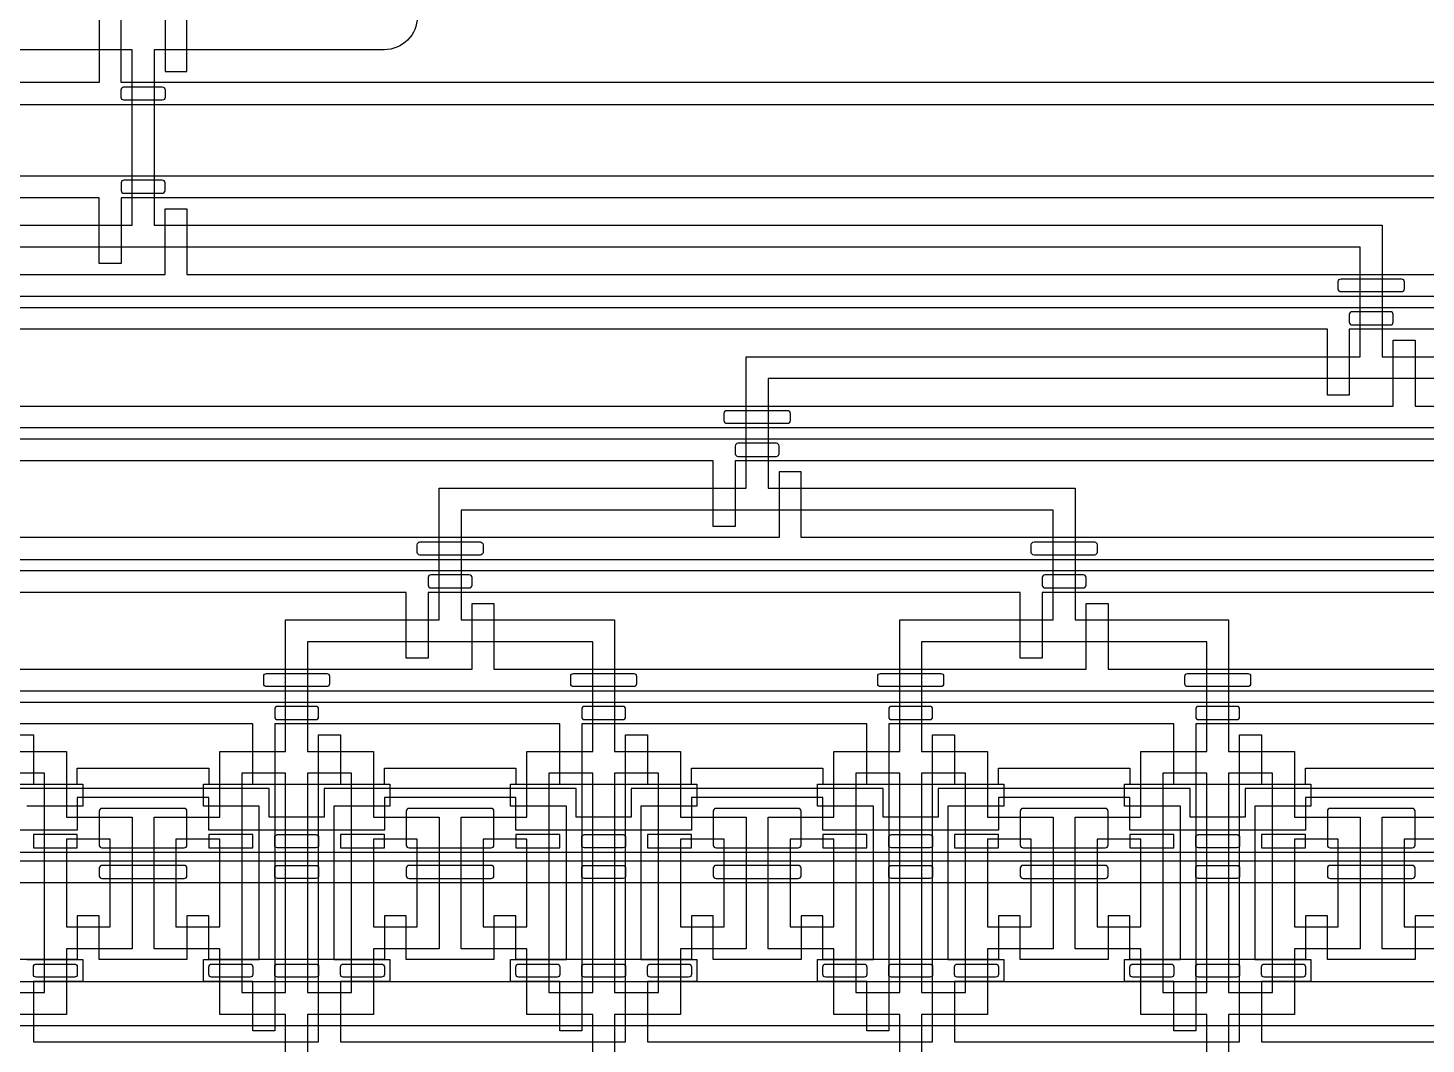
# Model space of a CAD drawing. Extents: x 0 to 194465, y -118660 to 40475.
# Drawn here: x 29387 to 35762, y 21588 to 26222 of the extents above; entities that cross this region are included whole.
import ezdxf

# ---------------------------------------------------------------- set-up
doc = ezdxf.new("R2010")
doc.units = 13
for name, color, linetype in [('Control 1 - Push up', 6, 'Continuous'), ('Control 2 - Push down', 1, 'Continuous'), ('Flow', 5, 'Continuous')]:
    doc.layers.add(name, color=color, linetype=linetype)

msp = doc.modelspace()

# ---------------------------------------------------------------- linework, layer by layer
at = {"layer": 'Control 1 - Push up'}
for points in [[(28812.498876, 22773.1072), (29612.498876, 22773.1072), (29612.498876, 22846.1072), (30212.498876, 22846.1072), (30212.498876, 22773.1072), (31012.498876, 22773.1072), (31012.498876, 22846.1072), (31612.498876, 22846.1072), (31612.498876, 22773.1072), (32412.498876, 22773.1072), (32412.498876, 22846.1072), (33012.498876, 22846.1072), (33012.498876, 22773.1072), (33812.498876, 22773.1072), (33812.498876, 22846.1072), (34412.498876, 22846.1072), (34412.498876, 22773.1072), (35212.498876, 22773.1072), (35212.498876, 22846.1072), (35812.498876, 22846.1072)], [(35812.498876, 22713.1072), (35212.498876, 22713.1072), (35212.498876, 22563.1072), (34412.498876, 22563.1072), (34412.498876, 22713.1072), (33812.498876, 22713.1072), (33812.498876, 22563.1072), (33012.498876, 22563.1072), (33012.498876, 22713.1072), (32412.498876, 22713.1072), (32412.498876, 22563.1072), (31612.498876, 22563.1072), (31612.498876, 22713.1072), (31012.498876, 22713.1072), (31012.498876, 22563.1072), (30212.498876, 22563.1072), (30212.498876, 22713.1072), (29612.498876, 22713.1072), (29612.498876, 22563.1072), (28812.498876, 22563.1072)], [(36087.498876, 22753.1072), (34937.498876, 22753.1072), (34937.498876, 22623.1072), (34687.498876, 22623.1072), (34687.498876, 22753.1072), (33537.498876, 22753.1072), (33537.498876, 22623.1072), (33287.498876, 22623.1072), (33287.498876, 22753.1072), (32137.498876, 22753.1072), (32137.498876, 22623.1072), (31887.498876, 22623.1072), (31887.498876, 22753.1072), (30737.498876, 22753.1072), (30737.498876, 22623.1072), (30487.498876, 22623.1072), (30487.498876, 22753.1072), (29337.498876, 22753.1072)], [(18062.498876, 22463.106939), (41862.498876, 22463.107205)], [(18162.498876, 22423.106938), (41762.498876, 22423.1072), (44962.498876, 22423.1072), (44962.498876, 22323.1072), (41662.498876, 22323.1072), (18262.498876, 22323.1072)], [(35812.498876, 22173.1072), (35712.498876, 22173.1072), (35712.498876, 21973.1072), (35312.498876, 21973.1072), (35312.498876, 22173.1072), (35212.498876, 22173.1072), (35212.498876, 21973.1072), (34412.498876, 21973.1072), (34412.498876, 22173.1072), (34312.498876, 22173.1072), (34312.498876, 21973.1072), (33912.498876, 21973.1072), (33912.498876, 22173.1072), (33812.498876, 22173.1072), (33812.498876, 21973.1072), (33012.498876, 21973.1072), (33012.498876, 22173.1072), (32912.498876, 22173.1072), (32912.498876, 21973.1072), (32512.498876, 21973.1072), (32512.498876, 22173.1072), (32412.498876, 22173.1072), (32412.498876, 21973.1072), (31612.498876, 21973.1072), (31612.498876, 22173.1072), (31512.498876, 22173.1072), (31512.498876, 21973.1072), (31112.498876, 21973.1072), (31112.498876, 22173.1072), (31012.498876, 22173.1072), (31012.498876, 21973.1072), (30212.498876, 21973.1072), (30212.498876, 22173.1072), (30112.498876, 22173.1072), (30112.498876, 21973.1072), (29712.498876, 21973.1072), (29712.498876, 22173.1072), (29612.498876, 22173.1072), (29612.498876, 21973.1072), (28812.498876, 21973.1072)], [(18462.498876, 21873.1072), (41262.498876, 21873.1072)], [(18462.498876, 20173.1072), (41962.498876, 20173.1072), (41962.498876, 21670.606938), (18462.498876, 21670.606938)]]:
    msp.add_lwpolyline(points, dxfattribs=at)
for points in [[(30112.498876, 22650.6072, 0.414214), (30099.998876, 22663.1072), (29724.998876, 22663.1072, 0.414214), (29712.498876, 22650.6072), (29712.498876, 22495.6072, 0.414214), (29724.998876, 22483.1072), (30099.998876, 22483.1072, 0.414214), (30112.498876, 22495.6072)], [(31512.498876, 22650.6072, 0.414214), (31499.998876, 22663.1072), (31124.998876, 22663.1072, 0.414214), (31112.498876, 22650.6072), (31112.498876, 22495.6072, 0.414214), (31124.998876, 22483.1072), (31499.998876, 22483.1072, 0.414214), (31512.498876, 22495.6072)], [(32912.498876, 22650.6072, 0.414214), (32899.998876, 22663.1072), (32524.998876, 22663.1072, 0.414214), (32512.498876, 22650.6072), (32512.498876, 22495.6072, 0.414214), (32524.998876, 22483.1072), (32899.998876, 22483.1072, 0.414214), (32912.498876, 22495.6072)], [(34312.498876, 22650.6072, 0.414214), (34299.998876, 22663.1072), (33924.998876, 22663.1072, 0.414214), (33912.498876, 22650.6072), (33912.498876, 22495.6072, 0.414214), (33924.998876, 22483.1072), (34299.998876, 22483.1072, 0.414214), (34312.498876, 22495.6072)], [(35712.498876, 22650.6072, 0.414214), (35699.998876, 22663.1072), (35324.998876, 22663.1072, 0.414214), (35312.498876, 22650.6072), (35312.498876, 22495.6072, 0.414214), (35324.998876, 22483.1072), (35699.998876, 22483.1072, 0.414214), (35712.498876, 22495.6072)], [(30524.998876, 22483.1072, -0.414214), (30512.498876, 22495.6072), (30512.498876, 22530.6072, -0.414214), (30524.998876, 22543.1072), (30699.998876, 22543.1072, -0.414214), (30712.498876, 22530.6072), (30712.498876, 22495.6072, -0.414214), (30699.998876, 22483.1072)], [(31924.998876, 22483.1072, -0.414214), (31912.498876, 22495.6072), (31912.498876, 22530.6072, -0.414214), (31924.998876, 22543.1072), (32099.998876, 22543.1072, -0.414214), (32112.498876, 22530.6072), (32112.498876, 22495.6072, -0.414214), (32099.998876, 22483.1072)], [(33324.998876, 22483.1072, -0.414214), (33312.498876, 22495.6072), (33312.498876, 22530.6072, -0.414214), (33324.998876, 22543.1072), (33499.998876, 22543.1072, -0.414214), (33512.498876, 22530.6072), (33512.498876, 22495.6072, -0.414214), (33499.998876, 22483.1072)], [(34724.998876, 22483.1072, -0.414214), (34712.498876, 22495.6072), (34712.498876, 22530.6072, -0.414214), (34724.998876, 22543.1072), (34899.998876, 22543.1072, -0.414214), (34912.498876, 22530.6072), (34912.498876, 22495.6072, -0.414214), (34899.998876, 22483.1072)], [(29724.998876, 22343.1072), (30099.998876, 22343.1072, 0.414214), (30112.498876, 22355.6072), (30112.498876, 22390.6072, 0.414214), (30099.998876, 22403.1072), (29724.998876, 22403.1072, 0.414214), (29712.498876, 22390.6072), (29712.498876, 22355.6072, 0.414214)], [(30524.998876, 22343.1072, -0.414214), (30512.498876, 22355.6072), (30512.498876, 22390.6072, -0.414214), (30524.998876, 22403.1072), (30699.998876, 22403.1072, -0.414214), (30712.498876, 22390.6072), (30712.498876, 22355.6072, -0.414214), (30699.998876, 22343.1072)], [(31124.998876, 22343.1072), (31499.998876, 22343.1072, 0.414214), (31512.498876, 22355.6072), (31512.498876, 22390.6072, 0.414214), (31499.998876, 22403.1072), (31124.998876, 22403.1072, 0.414214), (31112.498876, 22390.6072), (31112.498876, 22355.6072, 0.414214)], [(31924.998876, 22343.1072, -0.414214), (31912.498876, 22355.6072), (31912.498876, 22390.6072, -0.414214), (31924.998876, 22403.1072), (32099.998876, 22403.1072, -0.414214), (32112.498876, 22390.6072), (32112.498876, 22355.6072, -0.414214), (32099.998876, 22343.1072)], [(32524.998876, 22343.1072), (32899.998876, 22343.1072, 0.414214), (32912.498876, 22355.6072), (32912.498876, 22390.6072, 0.414214), (32899.998876, 22403.1072), (32524.998876, 22403.1072, 0.414214), (32512.498876, 22390.6072), (32512.498876, 22355.6072, 0.414214)], [(33324.998876, 22343.1072, -0.414214), (33312.498876, 22355.6072), (33312.498876, 22390.6072, -0.414214), (33324.998876, 22403.1072), (33499.998876, 22403.1072, -0.414214), (33512.498876, 22390.6072), (33512.498876, 22355.6072, -0.414214), (33499.998876, 22343.1072)], [(33924.998876, 22343.1072), (34299.998876, 22343.1072, 0.414214), (34312.498876, 22355.6072), (34312.498876, 22390.6072, 0.414214), (34299.998876, 22403.1072), (33924.998876, 22403.1072, 0.414214), (33912.498876, 22390.6072), (33912.498876, 22355.6072, 0.414214)], [(34724.998876, 22343.1072, -0.414214), (34712.498876, 22355.6072), (34712.498876, 22390.6072, -0.414214), (34724.998876, 22403.1072), (34899.998876, 22403.1072, -0.414214), (34912.498876, 22390.6072), (34912.498876, 22355.6072, -0.414214), (34899.998876, 22343.1072)], [(35324.998876, 22343.1072), (35699.998876, 22343.1072, 0.414214), (35712.498876, 22355.6072), (35712.498876, 22390.6072, 0.414214), (35699.998876, 22403.1072), (35324.998876, 22403.1072, 0.414214), (35312.498876, 22390.6072), (35312.498876, 22355.6072, 0.414214)], [(29424.998876, 21893.1072, -0.414214), (29412.498876, 21905.6072), (29412.498876, 21940.6072, -0.414214), (29424.998876, 21953.1072), (29599.998876, 21953.1072, -0.414214), (29612.498876, 21940.6072), (29612.498876, 21905.6072, -0.414214), (29599.998876, 21893.1072)], [(30224.998876, 21893.1072, -0.414214), (30212.498876, 21905.6072), (30212.498876, 21940.6072, -0.414214), (30224.998876, 21953.1072), (30399.998876, 21953.1072, -0.414214), (30412.498876, 21940.6072), (30412.498876, 21905.6072, -0.414214), (30399.998876, 21893.1072)], [(30524.998876, 21893.1072, -0.414214), (30512.498876, 21905.6072), (30512.498876, 21940.6072, -0.414214), (30524.998876, 21953.1072), (30699.998876, 21953.1072, -0.414214), (30712.498876, 21940.6072), (30712.498876, 21905.6072, -0.414214), (30699.998876, 21893.1072)], [(30824.998876, 21893.1072, -0.414214), (30812.498876, 21905.6072), (30812.498876, 21940.6072, -0.414214), (30824.998876, 21953.1072), (30999.998876, 21953.1072, -0.414214), (31012.498876, 21940.6072), (31012.498876, 21905.6072, -0.414214), (30999.998876, 21893.1072)], [(31624.998876, 21893.1072, -0.414214), (31612.498876, 21905.6072), (31612.498876, 21940.6072, -0.414214), (31624.998876, 21953.1072), (31799.998876, 21953.1072, -0.414214), (31812.498876, 21940.6072), (31812.498876, 21905.6072, -0.414214), (31799.998876, 21893.1072)], [(31924.998876, 21893.1072, -0.414214), (31912.498876, 21905.6072), (31912.498876, 21940.6072, -0.414214), (31924.998876, 21953.1072), (32099.998876, 21953.1072, -0.414214), (32112.498876, 21940.6072), (32112.498876, 21905.6072, -0.414214), (32099.998876, 21893.1072)], [(32224.998876, 21893.1072, -0.414214), (32212.498876, 21905.6072), (32212.498876, 21940.6072, -0.414214), (32224.998876, 21953.1072), (32399.998876, 21953.1072, -0.414214), (32412.498876, 21940.6072), (32412.498876, 21905.6072, -0.414214), (32399.998876, 21893.1072)], [(33024.998876, 21893.1072, -0.414214), (33012.498876, 21905.6072), (33012.498876, 21940.6072, -0.414214), (33024.998876, 21953.1072), (33199.998876, 21953.1072, -0.414214), (33212.498876, 21940.6072), (33212.498876, 21905.6072, -0.414214), (33199.998876, 21893.1072)], [(33324.998876, 21893.1072, -0.414214), (33312.498876, 21905.6072), (33312.498876, 21940.6072, -0.414214), (33324.998876, 21953.1072), (33499.998876, 21953.1072, -0.414214), (33512.498876, 21940.6072), (33512.498876, 21905.6072, -0.414214), (33499.998876, 21893.1072)], [(33624.998876, 21893.1072, -0.414214), (33612.498876, 21905.6072), (33612.498876, 21940.6072, -0.414214), (33624.998876, 21953.1072), (33799.998876, 21953.1072, -0.414214), (33812.498876, 21940.6072), (33812.498876, 21905.6072, -0.414214), (33799.998876, 21893.1072)], [(34424.998876, 21893.1072, -0.414214), (34412.498876, 21905.6072), (34412.498876, 21940.6072, -0.414214), (34424.998876, 21953.1072), (34599.998876, 21953.1072, -0.414214), (34612.498876, 21940.6072), (34612.498876, 21905.6072, -0.414214), (34599.998876, 21893.1072)], [(34724.998876, 21893.1072, -0.414214), (34712.498876, 21905.6072), (34712.498876, 21940.6072, -0.414214), (34724.998876, 21953.1072), (34899.998876, 21953.1072, -0.414214), (34912.498876, 21940.6072), (34912.498876, 21905.6072, -0.414214), (34899.998876, 21893.1072)], [(35024.998876, 21893.1072, -0.414214), (35012.498876, 21905.6072), (35012.498876, 21940.6072, -0.414214), (35024.998876, 21953.1072), (35199.998876, 21953.1072, -0.414214), (35212.498876, 21940.6072), (35212.498876, 21905.6072, -0.414214), (35199.998876, 21893.1072)]]:
    msp.add_lwpolyline(points, format="xyb", close=True, dxfattribs=at)
for points in [[(29612.498876, 22543.1072), (29412.498876, 22543.1072), (29412.498876, 22483.1072), (29612.498876, 22483.1072)], [(30412.498876, 22543.1072), (30212.498876, 22543.1072), (30212.498876, 22483.1072), (30412.498876, 22483.1072)], [(31012.498876, 22543.1072), (30812.498876, 22543.1072), (30812.498876, 22483.1072), (31012.498876, 22483.1072)], [(31812.498876, 22543.1072), (31612.498876, 22543.1072), (31612.498876, 22483.1072), (31812.498876, 22483.1072)], [(32412.498876, 22543.1072), (32212.498876, 22543.1072), (32212.498876, 22483.1072), (32412.498876, 22483.1072)], [(33212.498876, 22543.1072), (33012.498876, 22543.1072), (33012.498876, 22483.1072), (33212.498876, 22483.1072)], [(33812.498876, 22543.1072), (33612.498876, 22543.1072), (33612.498876, 22483.1072), (33812.498876, 22483.1072)], [(34612.498876, 22543.1072), (34412.498876, 22543.1072), (34412.498876, 22483.1072), (34612.498876, 22483.1072)], [(35212.498876, 22543.1072), (35012.498876, 22543.1072), (35012.498876, 22483.1072), (35212.498876, 22483.1072)]]:
    msp.add_lwpolyline(points, close=True, dxfattribs=at)
at = {"layer": 'Control 2 - Push down'}
for points in [[(41962.498876, 26473.1072), (14532.498876, 26473.1072), (14532.498876, 21873.1072), (9590.709554, 21873.1072), (9590.709554, 21773.1072), (14632.498876, 21773.1072), (14632.498876, 26373.1072), (30012.498876, 26373.1072), (30012.498876, 26023.1072), (30112.498876, 26023.1072), (30112.498876, 26373.1072), (41962.498876, 26373.1072)], [(41962.498876, 25873.1072), (41962.498876, 25973.1072), (29812.498876, 25973.1072), (29812.498876, 26323.1072), (29712.498876, 26323.1072), (29712.498876, 25973.1072), (14832.498876, 25973.1072), (14832.498876, 20773.1072), (11590.709554, 20773.1072), (11590.709554, 20673.1072), (14932.498876, 20673.1072), (14932.498876, 25873.1072)], [(44962.498876, 25448.1072), (29812.498876, 25448.1072), (29812.498876, 25148.1072), (29712.498876, 25148.1072), (29712.498876, 25448.1072), (17032.498876, 25448.1072), (17032.498876, 7273.1072), (29712.498876, 7273.1072), (29712.498876, 7573.1072), (29812.498876, 7573.1072), (29812.498876, 7273.1072), (30462.498876, 7273.1072), (30462.498876, 7173.1072), (16932.498876, 7173.1072), (16932.498876, 25548.1072), (44962.498876, 25548.1072)], [(17232.498876, 24998.1072), (17232.498876, 7723.1072), (36062.498876, 7723.1072), (36062.498876, 7623.1072), (30112.498876, 7623.1072), (30112.498876, 7323.1072), (30012.498876, 7323.1072), (30012.498876, 7623.1072), (17132.498876, 7623.1072), (17132.498876, 25098.1072), (30012.498876, 25098.1072), (30012.498876, 25398.1072), (30112.498876, 25398.1072), (30112.498876, 25098.1072), (44962.498876, 25098.1072), (44962.498876, 24998.1072)], [(35412.498876, 24848.1072), (35412.498876, 24548.1072), (35312.498876, 24548.1072), (35312.498876, 24848.1072), (24212.498876, 24848.1072), (24212.498876, 24548.1072), (24112.498876, 24548.1072), (24112.498876, 24848.1072), (17432.498876, 24848.1072), (17432.498876, 7873.1072), (24112.498876, 7873.1072), (24112.498876, 8173.1072), (24212.498876, 8173.1072), (24212.498876, 7873.1072), (35312.498876, 7873.1072), (35312.498876, 8173.1072), (35412.498876, 8173.1072), (35412.498876, 7873.1072), (36062.498876, 7873.1072), (36062.498876, 7773.1072), (17332.498876, 7773.1072), (17332.498876, 24948.1072), (44962.498876, 24948.1072), (44962.498876, 24848.1072)], [(17632.498876, 24398.1072), (17632.498876, 8323.1072), (38862.498876, 8323.1072), (38862.498876, 8223.1072), (35712.498876, 8223.1072), (35712.498876, 7923.1072), (35612.498876, 7923.1072), (35612.498876, 8223.1072), (24512.498876, 8223.1072), (24512.498876, 7923.1072), (24412.498876, 7923.1072), (24412.498876, 8223.1072), (17532.498876, 8223.1072), (17532.498876, 24498.1072), (24412.498876, 24498.1072), (24412.498876, 24798.1072), (24512.498876, 24798.1072), (24512.498876, 24498.1072), (35612.498876, 24498.1072), (35612.498876, 24798.1072), (35712.498876, 24798.1072), (35712.498876, 24498.1072), (44962.498876, 24498.1072), (44962.498876, 24398.1072)]]:
    msp.add_lwpolyline(points, close=True, dxfattribs=at)
for points in [[(29999.998876, 25893.1072), (29824.998876, 25893.1072, -0.414214), (29812.498876, 25905.6072), (29812.498876, 25940.6072, -0.414214), (29824.998876, 25953.1072), (29999.998876, 25953.1072, -0.414214), (30012.498876, 25940.6072), (30012.498876, 25905.6072, -0.414214)], [(29999.998876, 25528.1072), (29824.998876, 25528.1072, 0.414214), (29812.498876, 25515.6072), (29812.498876, 25480.6072, 0.414214), (29824.998876, 25468.1072), (29999.998876, 25468.1072, 0.414214), (30012.498876, 25480.6072), (30012.498876, 25515.6072, 0.414214)], [(35362.498876, 25030.6072), (35362.498876, 25065.6072, -0.414214), (35374.998876, 25078.1072), (35649.998876, 25078.1072, -0.414214), (35662.498876, 25065.6072), (35662.498876, 25030.6072, -0.414214), (35649.998876, 25018.1072), (35374.998876, 25018.1072, -0.414214)], [(35599.998876, 24928.1072), (35424.998876, 24928.1072, 0.414214), (35412.498876, 24915.6072), (35412.498876, 24880.6072, 0.414214), (35424.998876, 24868.1072), (35599.998876, 24868.1072, 0.414214), (35612.498876, 24880.6072), (35612.498876, 24915.6072, 0.414214)], [(32562.498876, 24430.6072), (32562.498876, 24465.6072, -0.414214), (32574.998876, 24478.1072), (32849.998876, 24478.1072, -0.414214), (32862.498876, 24465.6072), (32862.498876, 24430.6072, -0.414214), (32849.998876, 24418.1072), (32574.998876, 24418.1072, -0.414214)], [(32799.998876, 24328.1072), (32624.998876, 24328.1072, 0.414214), (32612.498876, 24315.6072), (32612.498876, 24280.6072, 0.414214), (32624.998876, 24268.1072), (32799.998876, 24268.1072, 0.414214), (32812.498876, 24280.6072), (32812.498876, 24315.6072, 0.414214)], [(31162.498876, 23830.6072), (31162.498876, 23865.6072, -0.414214), (31174.998876, 23878.1072), (31449.998876, 23878.1072, -0.414214), (31462.498876, 23865.6072), (31462.498876, 23830.6072, -0.414214), (31449.998876, 23818.1072), (31174.998876, 23818.1072, -0.414214)], [(33962.498876, 23830.6072), (33962.498876, 23865.6072, -0.414214), (33974.998876, 23878.1072), (34249.998876, 23878.1072, -0.414214), (34262.498876, 23865.6072), (34262.498876, 23830.6072, -0.414214), (34249.998876, 23818.1072), (33974.998876, 23818.1072, -0.414214)], [(31399.998876, 23728.1072), (31224.998876, 23728.1072, 0.414214), (31212.498876, 23715.6072), (31212.498876, 23680.6072, 0.414214), (31224.998876, 23668.1072), (31399.998876, 23668.1072, 0.414214), (31412.498876, 23680.6072), (31412.498876, 23715.6072, 0.414214)], [(34199.998876, 23728.1072), (34024.998876, 23728.1072, 0.414214), (34012.498876, 23715.6072), (34012.498876, 23680.6072, 0.414214), (34024.998876, 23668.1072), (34199.998876, 23668.1072, 0.414214), (34212.498876, 23680.6072), (34212.498876, 23715.6072, 0.414214)], [(30462.498876, 23230.6072), (30462.498876, 23265.6072, -0.414214), (30474.998876, 23278.1072), (30749.998876, 23278.1072, -0.414214), (30762.498876, 23265.6072), (30762.498876, 23230.6072, -0.414214), (30749.998876, 23218.1072), (30474.998876, 23218.1072, -0.414214)], [(31862.498876, 23230.6072), (31862.498876, 23265.6072, -0.414214), (31874.998876, 23278.1072), (32149.998876, 23278.1072, -0.414214), (32162.498876, 23265.6072), (32162.498876, 23230.6072, -0.414214), (32149.998876, 23218.1072), (31874.998876, 23218.1072, -0.414214)], [(33262.498876, 23230.6072), (33262.498876, 23265.6072, -0.414214), (33274.998876, 23278.1072), (33549.998876, 23278.1072, -0.414214), (33562.498876, 23265.6072), (33562.498876, 23230.6072, -0.414214), (33549.998876, 23218.1072), (33274.998876, 23218.1072, -0.414214)], [(34662.498876, 23230.6072), (34662.498876, 23265.6072, -0.414214), (34674.998876, 23278.1072), (34949.998876, 23278.1072, -0.414214), (34962.498876, 23265.6072), (34962.498876, 23230.6072, -0.414214), (34949.998876, 23218.1072), (34674.998876, 23218.1072, -0.414214)], [(30699.998876, 23128.1072), (30524.998876, 23128.1072, 0.414214), (30512.498876, 23115.6072), (30512.498876, 23080.6072, 0.414214), (30524.998876, 23068.1072), (30699.998876, 23068.1072, 0.414214), (30712.498876, 23080.6072), (30712.498876, 23115.6072, 0.414214)], [(32099.998876, 23128.1072), (31924.998876, 23128.1072, 0.414214), (31912.498876, 23115.6072), (31912.498876, 23080.6072, 0.414214), (31924.998876, 23068.1072), (32099.998876, 23068.1072, 0.414214), (32112.498876, 23080.6072), (32112.498876, 23115.6072, 0.414214)], [(33499.998876, 23128.1072), (33324.998876, 23128.1072, 0.414214), (33312.498876, 23115.6072), (33312.498876, 23080.6072, 0.414214), (33324.998876, 23068.1072), (33499.998876, 23068.1072, 0.414214), (33512.498876, 23080.6072), (33512.498876, 23115.6072, 0.414214)], [(34899.998876, 23128.1072), (34724.998876, 23128.1072, 0.414214), (34712.498876, 23115.6072), (34712.498876, 23080.6072, 0.414214), (34724.998876, 23068.1072), (34899.998876, 23068.1072, 0.414214), (34912.498876, 23080.6072), (34912.498876, 23115.6072, 0.414214)]]:
    msp.add_lwpolyline(points, format="xyb", close=True, dxfattribs=at)
for points in [[(17732.498876, 24348.1072), (44962.498876, 24348.1072), (44962.498876, 24248.1072), (38212.498876, 24248.1072), (38212.498876, 23948.1072), (38112.498876, 23948.1072), (38112.498876, 24248.1072), (32612.498876, 24248.1072), (32612.498876, 23948.1072), (32512.498876, 23948.1072), (32512.498876, 24248.1072), (27012.498876, 24248.1072), (27012.498876, 23948.1072), (26912.498876, 23948.1072), (26912.498876, 24248.1072), (21412.498876, 24248.1072), (21412.498876, 23948.1072), (21312.498876, 23948.1072), (21312.498876, 24248.1072), (17832.498876, 24248.1072)], [(18032.498876, 23798.1072), (44962.498876, 23798.1072), (44962.498876, 23898.1072), (38512.498876, 23898.1072), (38512.498876, 24198.1072), (38412.498876, 24198.1072), (38412.498876, 23898.1072), (32912.498876, 23898.1072), (32912.498876, 24198.1072), (32812.498876, 24198.1072), (32812.498876, 23898.1072), (27312.498876, 23898.1072), (27312.498876, 24198.1072), (27212.498876, 24198.1072), (27212.498876, 23898.1072), (21712.498876, 23898.1072), (21712.498876, 24198.1072), (21612.498876, 24198.1072), (21612.498876, 23898.1072), (17932.498876, 23898.1072)], [(18132.498876, 23748.1072), (44962.498876, 23748.1072)], [(36712.498876, 23648.1072), (34012.498876, 23648.1072), (34012.498876, 23348.1072), (33912.498876, 23348.1072), (33912.498876, 23648.1072), (31212.498876, 23648.1072), (31212.498876, 23348.1072), (31112.498876, 23348.1072), (31112.498876, 23648.1072), (28412.498876, 23648.1072), (28412.498876, 23348.1072), (28312.498876, 23348.1072), (28312.498876, 23648.1072), (25612.498876, 23648.1072), (25612.498876, 23348.1072), (25512.498876, 23348.1072), (25512.498876, 23648.1072), (22812.498876, 23648.1072), (22812.498876, 23348.1072), (22712.498876, 23348.1072), (22712.498876, 23648.1072), (20012.498876, 23648.1072)], [(20312.498876, 23298.1072), (23012.498876, 23298.1072), (23012.498876, 23598.1072), (23112.498876, 23598.1072), (23112.498876, 23298.1072), (25812.498876, 23298.1072), (25812.498876, 23598.1072), (25912.498876, 23598.1072), (25912.498876, 23298.1072), (28612.498876, 23298.1072), (28612.498876, 23598.1072), (28712.498876, 23598.1072), (28712.498876, 23298.1072), (31412.498876, 23298.1072), (31412.498876, 23598.1072), (31512.498876, 23598.1072), (31512.498876, 23298.1072), (34212.498876, 23298.1072), (34212.498876, 23598.1072), (34312.498876, 23598.1072), (34312.498876, 23298.1072), (37012.498876, 23298.1072)], [(44962.498876, 23198.1072), (18432.498876, 23198.1072)], [(19212.498876, 23148.1072), (44962.498876, 23148.1072)], [(36012.498876, 23048.1072), (34712.498876, 23048.1072), (34712.498876, 21648.1072), (34612.498876, 21648.1072), (34612.498876, 21873.1072), (34387.498876, 21873.1072), (34387.498876, 21973.1072), (34642.498876, 21973.1072), (34642.498876, 22673.1072), (34387.498876, 22673.1072), (34387.498876, 22773.1072), (34612.498876, 22773.1072), (34612.498876, 23048.1072), (33312.498876, 23048.1072), (33312.498876, 21648.1072), (33212.498876, 21648.1072), (33212.498876, 21873.1072), (32987.498876, 21873.1072), (32987.498876, 21973.1072), (33242.498876, 21973.1072), (33242.498876, 22673.1072), (32987.498876, 22673.1072), (32987.498876, 22773.1072), (33212.498876, 22773.1072), (33212.498876, 23048.1072), (31912.498876, 23048.1072), (31912.498876, 21648.1072), (31812.498876, 21648.1072), (31812.498876, 21873.1072), (31587.498876, 21873.1072), (31587.498876, 21973.1072), (31842.498876, 21973.1072), (31842.498876, 22673.1072), (31587.498876, 22673.1072), (31587.498876, 22773.1072), (31812.498876, 22773.1072), (31812.498876, 23048.1072), (30512.498876, 23048.1072), (30512.498876, 21648.1072), (30412.498876, 21648.1072), (30412.498876, 21873.1072), (30187.498876, 21873.1072), (30187.498876, 21973.1072), (30442.498876, 21973.1072), (30442.498876, 22673.1072), (30187.498876, 22673.1072), (30187.498876, 22773.1072), (30412.498876, 22773.1072), (30412.498876, 23048.1072), (29112.498876, 23048.1072)], [(29312.498876, 22998.1072), (29412.498876, 22998.1072), (29412.498876, 22773.1072), (29637.498876, 22773.1072), (29637.498876, 22673.1072), (29382.498876, 22673.1072)], [(29382.498876, 21973.1072), (29637.498876, 21973.1072), (29637.498876, 21873.1072), (29412.498876, 21873.1072), (29412.498876, 21598.1072), (30712.498876, 21598.1072), (30712.498876, 22998.1072), (30812.498876, 22998.1072), (30812.498876, 22773.1072), (31037.498876, 22773.1072), (31037.498876, 22673.1072), (30782.498876, 22673.1072), (30782.498876, 21973.1072), (31037.498876, 21973.1072), (31037.498876, 21873.1072), (30812.498876, 21873.1072), (30812.498876, 21598.1072), (32112.498876, 21598.1072), (32112.498876, 22998.1072), (32212.498876, 22998.1072), (32212.498876, 22773.1072), (32437.498876, 22773.1072), (32437.498876, 22673.1072), (32182.498876, 22673.1072), (32182.498876, 21973.1072), (32437.498876, 21973.1072), (32437.498876, 21873.1072), (32212.498876, 21873.1072), (32212.498876, 21598.1072), (33512.498876, 21598.1072), (33512.498876, 22998.1072), (33612.498876, 22998.1072), (33612.498876, 22773.1072), (33837.498876, 22773.1072), (33837.498876, 22673.1072), (33582.498876, 22673.1072), (33582.498876, 21973.1072), (33837.498876, 21973.1072), (33837.498876, 21873.1072), (33612.498876, 21873.1072), (33612.498876, 21598.1072), (34912.498876, 21598.1072), (34912.498876, 22998.1072), (35012.498876, 22998.1072), (35012.498876, 22773.1072), (35237.498876, 22773.1072), (35237.498876, 22673.1072), (34982.498876, 22673.1072), (34982.498876, 21973.1072), (35237.498876, 21973.1072), (35237.498876, 21873.1072), (35012.498876, 21873.1072), (35012.498876, 21598.1072), (36312.498876, 21598.1072)]]:
    msp.add_lwpolyline(points, dxfattribs=at)
at = {"layer": 'Flow'}
for points in [[(20062.498876, 24123.1072), (21462.498876, 24123.1072), (21462.498876, 24723.1072), (24262.498876, 24723.1072), (24262.498876, 25323.1072), (29862.498876, 25323.1072), (29862.498876, 26123.1072), (28812.498876, 26123.1072, -0.414214), (28662.498876, 26273.1072)], [(31162.498876, 26273.1072, -0.414214), (31012.498876, 26123.1072), (29962.498876, 26123.1072), (29962.498876, 25323.1072), (35562.498876, 25323.1072), (35562.498876, 24723.1072), (38362.498876, 24723.1072)]]:
    msp.add_lwpolyline(points, format="xyb", dxfattribs=at)
for points in [[(30562.498876, 21473.1072), (30562.498876, 21723.1072), (30262.498876, 21723.1072), (30262.498876, 22023.1072), (29962.498876, 22023.1072), (29962.498876, 22623.1072), (30262.498876, 22623.1072), (30262.498876, 22923.1072), (30562.498876, 22923.1072), (30562.498876, 23173.1072), (30562.498876, 23523.1072), (31262.498876, 23523.1072), (31262.498876, 24123.1072), (32662.498876, 24123.1072), (32662.498876, 24723.1072), (35462.498876, 24723.1072), (35462.498876, 25223.1072), (24362.498876, 25223.1072)], [(38262.498876, 24623.1072), (32762.498876, 24623.1072), (32762.498876, 24123.1072), (34162.498876, 24123.1072), (34162.498876, 23523.1072), (34862.498876, 23523.1072), (34862.498876, 23173.1072), (34862.498876, 22923.1072), (35162.498876, 22923.1072), (35162.498876, 22623.1072), (35462.498876, 22623.1072), (35462.498876, 22023.1072), (35162.498876, 22023.1072), (35162.498876, 21723.1072), (34862.498876, 21723.1072), (34862.498876, 21473.1072)], [(33362.498876, 21473.1072), (33362.498876, 21723.1072), (33062.498876, 21723.1072), (33062.498876, 22023.1072), (32762.498876, 22023.1072), (32762.498876, 22623.1072), (33062.498876, 22623.1072), (33062.498876, 22923.1072), (33362.498876, 22923.1072), (33362.498876, 23173.1072), (33362.498876, 23523.1072), (34062.498876, 23523.1072), (34062.498876, 24023.1072), (31362.498876, 24023.1072), (31362.498876, 23523.1072), (32062.498876, 23523.1072), (32062.498876, 23173.1072), (32062.498876, 22923.1072), (32362.498876, 22923.1072), (32362.498876, 22623.1072), (32662.498876, 22623.1072), (32662.498876, 22023.1072), (32362.498876, 22023.1072), (32362.498876, 21723.1072), (32062.498876, 21723.1072), (32062.498876, 21473.1072)], [(31962.498876, 21473.1072), (31962.498876, 21723.1072), (31662.498876, 21723.1072), (31662.498876, 22023.1072), (31362.498876, 22023.1072), (31362.498876, 22623.1072), (31662.498876, 22623.1072), (31662.498876, 22923.1072), (31962.498876, 22923.1072), (31962.498876, 23173.1072), (31962.498876, 23423.1072), (30662.498876, 23423.1072), (30662.498876, 23173.1072), (30662.498876, 22923.1072), (30962.498876, 22923.1072), (30962.498876, 22623.1072), (31262.498876, 22623.1072), (31262.498876, 22023.1072), (30962.498876, 22023.1072), (30962.498876, 21723.1072), (30662.498876, 21723.1072), (30662.498876, 21473.1072)], [(34762.498876, 21473.1072), (34762.498876, 21723.1072), (34462.498876, 21723.1072), (34462.498876, 22023.1072), (34162.498876, 22023.1072), (34162.498876, 22623.1072), (34462.498876, 22623.1072), (34462.498876, 22923.1072), (34762.498876, 22923.1072), (34762.498876, 23173.1072), (34762.498876, 23423.1072), (33462.498876, 23423.1072), (33462.498876, 23173.1072), (33462.498876, 22923.1072), (33762.498876, 22923.1072), (33762.498876, 22623.1072), (34062.498876, 22623.1072), (34062.498876, 22023.1072), (33762.498876, 22023.1072), (33762.498876, 21723.1072), (33462.498876, 21723.1072), (33462.498876, 21473.1072)], [(29262.498876, 22923.1072), (29562.498876, 22923.1072), (29562.498876, 22623.1072), (29862.498876, 22623.1072), (29862.498876, 22023.1072), (29562.498876, 22023.1072), (29562.498876, 21723.1072), (29262.498876, 21723.1072)], [(35862.498876, 22023.1072), (35562.498876, 22023.1072), (35562.498876, 22623.1072), (35862.498876, 22623.1072)]]:
    msp.add_lwpolyline(points, dxfattribs=at)
for points in [[(29462.498876, 22823.1072), (29262.498876, 22823.1072), (29262.498876, 21823.1072), (29462.498876, 21823.1072)], [(30562.498876, 21823.1072), (30562.498876, 22823.1072), (30362.498876, 22823.1072), (30362.498876, 21823.1072)], [(30862.498876, 22823.1072), (30662.498876, 22823.1072), (30662.498876, 21823.1072), (30862.498876, 21823.1072)], [(31962.498876, 21823.1072), (31962.498876, 22823.1072), (31762.498876, 22823.1072), (31762.498876, 21823.1072)], [(32262.498876, 22823.1072), (32062.498876, 22823.1072), (32062.498876, 21823.1072), (32262.498876, 21823.1072)], [(33362.498876, 21823.1072), (33362.498876, 22823.1072), (33162.498876, 22823.1072), (33162.498876, 21823.1072)], [(33662.498876, 22823.1072), (33462.498876, 22823.1072), (33462.498876, 21823.1072), (33662.498876, 21823.1072)], [(34762.498876, 21823.1072), (34762.498876, 22823.1072), (34562.498876, 22823.1072), (34562.498876, 21823.1072)], [(35062.498876, 22823.1072), (34862.498876, 22823.1072), (34862.498876, 21823.1072), (35062.498876, 21823.1072)], [(29762.498876, 22523.1072), (29562.498876, 22523.1072), (29562.498876, 22123.1072), (29762.498876, 22123.1072)], [(30262.498876, 22123.1072), (30262.498876, 22523.1072), (30062.498876, 22523.1072), (30062.498876, 22123.1072)], [(31162.498876, 22523.1072), (30962.498876, 22523.1072), (30962.498876, 22123.1072), (31162.498876, 22123.1072)], [(31662.498876, 22123.1072), (31662.498876, 22523.1072), (31462.498876, 22523.1072), (31462.498876, 22123.1072)], [(32562.498876, 22523.1072), (32362.498876, 22523.1072), (32362.498876, 22123.1072), (32562.498876, 22123.1072)], [(33062.498876, 22123.1072), (33062.498876, 22523.1072), (32862.498876, 22523.1072), (32862.498876, 22123.1072)], [(33962.498876, 22523.1072), (33762.498876, 22523.1072), (33762.498876, 22123.1072), (33962.498876, 22123.1072)], [(34462.498876, 22123.1072), (34462.498876, 22523.1072), (34262.498876, 22523.1072), (34262.498876, 22123.1072)], [(35362.498876, 22523.1072), (35162.498876, 22523.1072), (35162.498876, 22123.1072), (35362.498876, 22123.1072)], [(35862.498876, 22123.1072), (35862.498876, 22523.1072), (35662.498876, 22523.1072), (35662.498876, 22123.1072)]]:
    msp.add_lwpolyline(points, close=True, dxfattribs=at)

doc.saveas('drawing.dxf')
